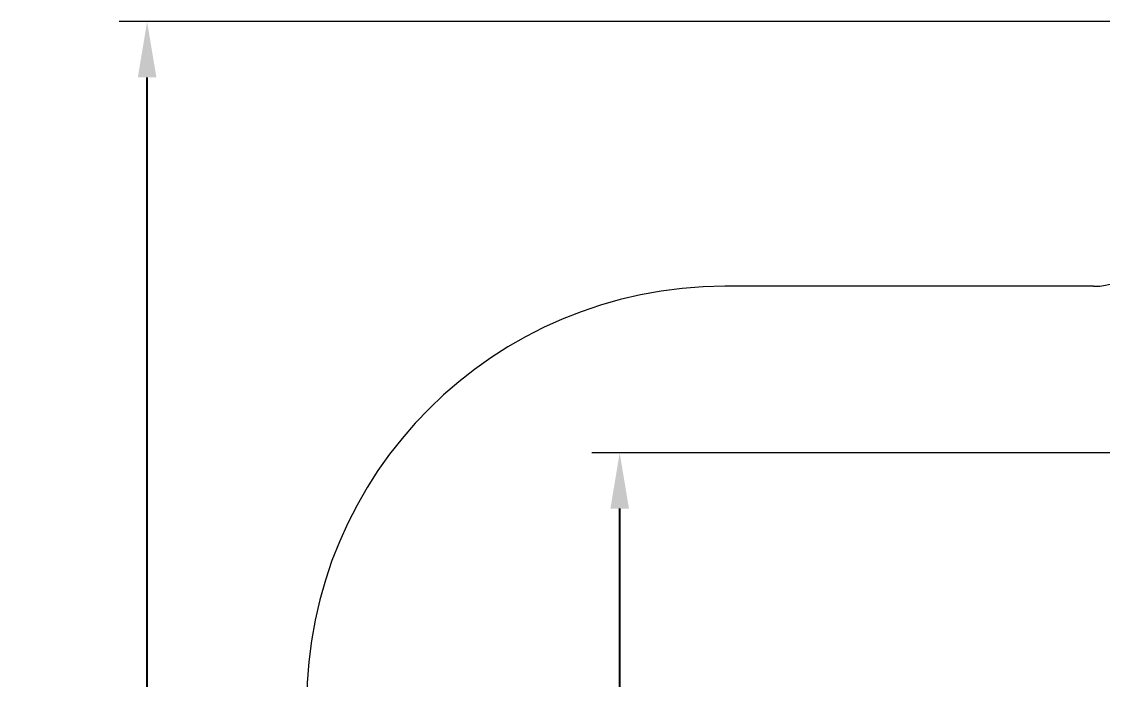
# Model space of a CAD drawing. Header units: millimetres. Extents: x -3940 to 3883, y -4234 to 3002.
# Drawn here: x -3940 to -64, y 642 to 3002 of the extents above; entities that cross this region are included whole.
import ezdxf

# ---------------------------------------------------------------- set-up
doc = ezdxf.new("R2010")
doc.units = ezdxf.units.MM
for name, color, linetype in [('DIKOM_ЗОНА', 80, 'Continuous'), ('DIKOM_РАЗМЕР_ЗОНА', 7, 'Continuous'), ('DIKOM_РАЗМЕР_ОБЪЕКТА', 7, 'Continuous')]:
    doc.layers.add(name, color=color, linetype=linetype)
doc.styles.add('style1', font='arial.ttf', dxfattribs={"width": 0.8})
doc.dimstyles.new('1-50', dxfattribs={"dimtxt": 300, "dimasz": 200, "dimexe": 100, "dimexo": 0, "dimgap": 100, "dimtad": 1, "dimtxsty": 'style1', "dimcen": 200, "dimclrd": 7, "dimclre": 7, "dimclrt": 7, "dimadec": 1, "dimazin": 2, "dimtfac": 1, "dimtmove": 0, "dimatfit": 2, "dimfxl": 0, "dimlwd": 25, "dimlwe": 18, "dimarcsym": 0})

# ---------------------------------------------------------------- blocks, each defined once
blk = doc.blocks.new('*D11')
at = {"layer": 'Defpoints', "color": 0, "transparency": 16777216}
for p in [(-3490, 3002.4), (1982.8, 3002.4), (-451.8, -3547.6)]:
    blk.add_point(p, dxfattribs=at)
at = {"layer": 'DIKOM_РАЗМЕР_ЗОНА', "color": 7, "lineweight": 18, "transparency": 16777216}
for p, q in [((1982.8, 3002.4), (-3590, 3002.4)), ((-451.8, -3547.6), (-3590, -3547.6))]:
    blk.add_line(p, q, dxfattribs=at)
at = {"layer": 'DIKOM_РАЗМЕР_ЗОНА', "color": 7, "lineweight": 25, "transparency": 16777216}
blk.add_line((-3490, -3347.6), (-3490, 2802.4), dxfattribs=at)
at = {"layer": 'DIKOM_РАЗМЕР_ЗОНА', "color": 7, "transparency": 16777216}
for points in [[(-3523.3, 2802.4), (-3456.7, 2802.4), (-3490, 3002.4)], [(-3523.3, -3347.6), (-3456.7, -3347.6), (-3490, -3547.6)]]:
    blk.add_solid(points, dxfattribs=at)
at = {"layer": 'DIKOM_РАЗМЕР_ЗОНА', "color": 7, "transparency": 16777216, "insert": (-3743.2, -156.7), "char_height": 300, "attachment_point": 5, "rotation": 90, "style": 'style1'}
blk.add_mtext('6550', dxfattribs=at)
blk = doc.blocks.new('*D9')
at = {"layer": 'Defpoints', "color": 0, "transparency": 16777216}
for p in [(-1795.2, 1455.1), (1700.4, 1455.1), (-420.2, -1594.9)]:
    blk.add_point(p, dxfattribs=at)
at = {"layer": 'DIKOM_РАЗМЕР_ОБЪЕКТА', "color": 7, "lineweight": 18, "transparency": 16777216}
for p, q in [((1700.4, 1455.1), (-1895.2, 1455.1)), ((-420.2, -1594.9), (-1895.2, -1594.9))]:
    blk.add_line(p, q, dxfattribs=at)
at = {"layer": 'DIKOM_РАЗМЕР_ОБЪЕКТА', "color": 7, "lineweight": 25, "transparency": 16777216}
blk.add_line((-1795.2, -1394.9), (-1795.2, 1255.1), dxfattribs=at)
at = {"layer": 'DIKOM_РАЗМЕР_ОБЪЕКТА', "color": 7, "transparency": 16777216}
for points in [[(-1828.6, 1255.1), (-1761.9, 1255.1), (-1795.2, 1455.1)], [(-1828.6, -1394.9), (-1761.9, -1394.9), (-1795.2, -1594.9)]]:
    blk.add_solid(points, dxfattribs=at)
at = {"layer": 'DIKOM_РАЗМЕР_ОБЪЕКТА', "color": 7, "transparency": 16777216, "insert": (-2048.5, 67.1), "char_height": 300, "attachment_point": 5, "rotation": 90, "style": 'style1'}
blk.add_mtext('3050', dxfattribs=at)

msp = doc.modelspace()

# ---------------------------------------------------------------- linework, layer by layer
at = {"layer": 'DIKOM_ЗОНА', "color": 3, "lineweight": 15}
msp.add_line((-95.907, 2052.636), (-1418.246, 2052.636), dxfattribs=at)
for centre, radius, start, end in [((-95.907, 2302.636), 250, 270, 347.972586), ((-1418.246, 552.636), 1500, 90, 180)]:
    msp.add_arc(centre, radius, start, end, dxfattribs=at)

# ---------------------------------------------------------------- dimensions: what is measured, and where the dimension line sits
at = {"layer": 'DIKOM_РАЗМЕР_ЗОНА'}
dim = msp.add_linear_dim(base=(-3489.998, 3002.369), p1=(-451.835, -3547.631), p2=(1982.757, 3002.369), angle=90, dimstyle='1-50', dxfattribs=at)
dim.commit()
dim.dimension.update_dxf_attribs({"geometry": '*D11', "text_midpoint": (-3489.998, -156.691), "dimtype": 160})
at = {"layer": 'DIKOM_РАЗМЕР_ОБЪЕКТА'}
dim = msp.add_linear_dim(base=(-1795.238, 1455.107), p1=(-420.17, -1594.893), p2=(1700.398, 1455.107), angle=90, dimstyle='1-50', dxfattribs=at)
dim.commit()
dim.dimension.update_dxf_attribs({"geometry": '*D9', "text_midpoint": (-1795.238, 67.12), "dimtype": 160})

doc.saveas('drawing.dxf')
